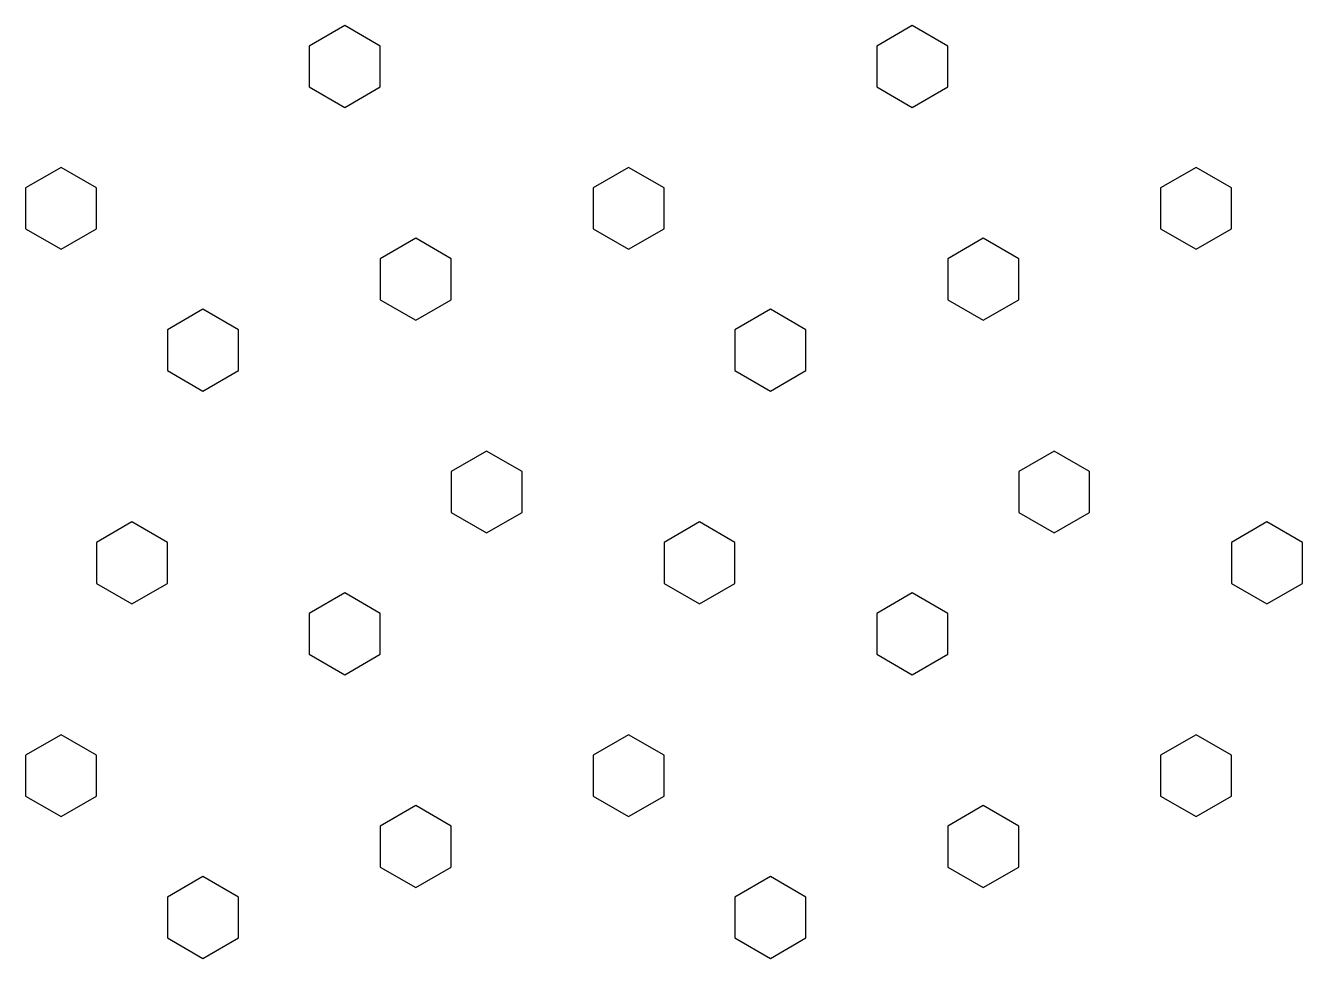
# Model space of a CAD drawing. Extents: x -4.25 to 4.75, y -3.29 to 3.29.
import ezdxf

# ---------------------------------------------------------------- set-up
doc = ezdxf.new("R2010")
doc.units = 0
doc.header["$MEASUREMENT"] = 0
doc.layers.get('0').update_dxf_attribs({"linetype": 'CONTINUOUS'})

msp = doc.modelspace()

# ---------------------------------------------------------------- linework, layer by layer
at = {"elevation": 0.1}
for points in [[(-2.25, 2.8557), (-2, 2.7113), (-1.75, 2.8557), (-1.75, 3.1443), (-2, 3.2887), (-2.25, 3.1443)], [(1.75, 2.8557), (2, 2.7113), (2.25, 2.8557), (2.25, 3.1443), (2, 3.2887), (1.75, 3.1443)], [(-4.25, 1.8557), (-4, 1.7113), (-3.75, 1.8557), (-3.75, 2.1443), (-4, 2.2887), (-4.25, 2.1443)], [(-0.25, 1.8557), (0, 1.7113), (0.25, 1.8557), (0.25, 2.1443), (0, 2.2887), (-0.25, 2.1443)], [(3.75, 1.8557), (4, 1.7113), (4.25, 1.8557), (4.25, 2.1443), (4, 2.2887), (3.75, 2.1443)], [(-1.75, 1.3557), (-1.5, 1.2113), (-1.25, 1.3557), (-1.25, 1.6443), (-1.5, 1.7887), (-1.75, 1.6443)], [(2.25, 1.3557), (2.5, 1.2113), (2.75, 1.3557), (2.75, 1.6443), (2.5, 1.7887), (2.25, 1.6443)], [(-3.25, 0.8557), (-3, 0.7113), (-2.75, 0.8557), (-2.75, 1.1443), (-3, 1.2887), (-3.25, 1.1443)], [(0.75, 0.8557), (1, 0.7113), (1.25, 0.8557), (1.25, 1.1443), (1, 1.2887), (0.75, 1.1443)], [(-1.25, -0.1443), (-1, -0.2887), (-0.75, -0.1443), (-0.75, 0.1443), (-1, 0.2887), (-1.25, 0.1443)], [(2.75, -0.1443), (3, -0.2887), (3.25, -0.1443), (3.25, 0.1443), (3, 0.2887), (2.75, 0.1443)], [(-3.75, -0.6443), (-3.5, -0.7887), (-3.25, -0.6443), (-3.25, -0.3557), (-3.5, -0.2113), (-3.75, -0.3557)], [(0.25, -0.6443), (0.5, -0.7887), (0.75, -0.6443), (0.75, -0.3557), (0.5, -0.2113), (0.25, -0.3557)], [(4.25, -0.6443), (4.5, -0.7887), (4.75, -0.6443), (4.75, -0.3557), (4.5, -0.2113), (4.25, -0.3557)], [(-2.25, -1.1443), (-2, -1.2887), (-1.75, -1.1443), (-1.75, -0.8557), (-2, -0.7113), (-2.25, -0.8557)], [(1.75, -1.1443), (2, -1.2887), (2.25, -1.1443), (2.25, -0.8557), (2, -0.7113), (1.75, -0.8557)], [(-4.25, -2.1443), (-4, -2.2887), (-3.75, -2.1443), (-3.75, -1.8557), (-4, -1.7113), (-4.25, -1.8557)], [(-0.25, -2.1443), (0, -2.2887), (0.25, -2.1443), (0.25, -1.8557), (0, -1.7113), (-0.25, -1.8557)], [(3.75, -2.1443), (4, -2.2887), (4.25, -2.1443), (4.25, -1.8557), (4, -1.7113), (3.75, -1.8557)], [(-1.75, -2.6443), (-1.5, -2.7887), (-1.25, -2.6443), (-1.25, -2.3557), (-1.5, -2.2113), (-1.75, -2.3557)], [(2.25, -2.6443), (2.5, -2.7887), (2.75, -2.6443), (2.75, -2.3557), (2.5, -2.2113), (2.25, -2.3557)], [(-3.25, -3.1443), (-3, -3.2887), (-2.75, -3.1443), (-2.75, -2.8557), (-3, -2.7113), (-3.25, -2.8557)], [(0.75, -3.1443), (1, -3.2887), (1.25, -3.1443), (1.25, -2.8557), (1, -2.7113), (0.75, -2.8557)]]:
    msp.add_lwpolyline(points, close=True, dxfattribs=at)

doc.saveas('drawing.dxf')
